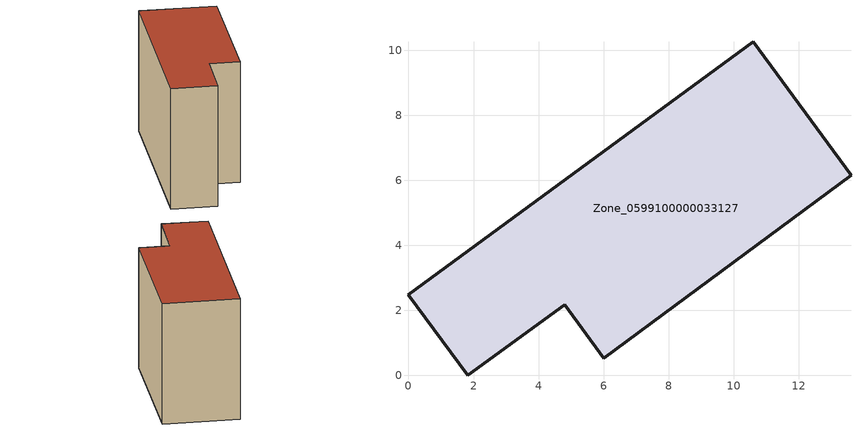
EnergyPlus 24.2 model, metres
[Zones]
Zone_0599100000033127
 floor ground (C_G): 4.81,2.17 1.82,0 0,2.48 10.6,10.26 13.61,6.15 6.01,0.53 z0
 wall outside (C_F): 10.6,10.26 0,2.48 1.82,0 4.81,2.17 6.01,0.53 13.61,6.15 10.6,10.26 z0:8.46
 roof outside (C_R): 6.01,0.53 13.61,6.15 10.6,10.26 0,2.48 1.82,0 4.81,2.17 z8.46
[BUILDING]
Pand.0599100000033127: North Axis=0; Terrain=City; Loads Convergence Tolerance Value=0.04; Temperature Convergence Tolerance Value=0.4; Solar Distribution=FullExterior; Maximum Number of Warmup Days=25; Minimum Number of Warmup Days=1
[Site:Location]
Rotterdam.The.Hague.AP_ZH_NLD Design_Conditions: Latitude=51.96; Longitude=4.45; Time Zone=1; Elevation=-4.5
[SITE:GROUNDTEMPERATURE:BUILDINGSURFACE]
18, 18, 18, 18, 18, 18, 18, 18, 18, 18, 18, 18
[MATERIAL] Thermal Absorptance=0.9; Solar Absorptance=0.7; Visible Absorptance=0.7
Name | Roughness | Thickness | Conductivity | Density | Specific Heat
G.TI.1975-1991 | MediumSmooth | 0.15 | 0.288461 | 540 | 1210
F.TI.1975-1991 | Rough | 0.3 | 0.230769 | 1920 | 840
R.TI.1975-1991 | MediumRough | 0.2 | 0.153846 | 1500 | 1000
[CONSTRUCTION]
C_G: G.TI.1975-1991
C_F: F.TI.1975-1991
C_R: R.TI.1975-1991
[ZONE]
Zone_0599100000033127: Type=1; Multiplier=1; Ceiling Height=Autocalculate; Volume=Autocalculate; Floor Area=autocalculate; Part of Total Floor Area=Yes
[ZONEINFILTRATION:DESIGNFLOWRATE]
Infil_Zone_0599100000033127: Zone or ZoneList or Space or SpaceList=Zone_0599100000033127; Schedule=AlwaysOn; Design Flow Rate Calculation Method=Flow/Area; Flow Rate per Floor Area=0.003; Constant Term Coefficient=1; Temperature Term Coefficient=0; Velocity Term Coefficient=0; Velocity Squared Term Coefficient=0
[HVACTEMPLATE:ZONE:IDEALLOADSAIRSYSTEM]
Zone_0599100000033127: Maximum Heating Supply Air Temperature=50; Minimum Cooling Supply Air Temperature=13; Maximum Heating Supply Air Humidity Ratio=0.0156; Minimum Cooling Supply Air Humidity Ratio=0.0077; Heating Limit=NoLimit; Cooling Limit=NoLimit; Dehumidification Control Type=ConstantSensibleHeatRatio; Cooling Sensible Heat Ratio=0.7; Dehumidification Setpoint=60; Humidification Control Type=None; Humidification Setpoint=30; Outdoor Air Method=None; Outdoor Air Flow Rate per Person=0.00944; Outdoor Air Flow Rate per Zone Floor Area=0; Outdoor Air Flow Rate per Zone=0; Demand Controlled Ventilation Type=None; Outdoor Air Economizer Type=NoEconomizer; Heat Recovery Type=None; Sensible Heat Recovery Effectiveness=0.7; Latent Heat Recovery Effectiveness=0.65
[ZONECONTROL:THERMOSTAT]
ThermostatControl_Zone_0599100000033127: Zone or ZoneList=Zone_0599100000033127; Control Type Schedule=DualSetpointControlType; Control 1=Thermostat_Zone_0599100000033127; Temperature Difference Between Cutout And Setpoint=0
[THERMOSTATSETPOINT:DUALSETPOINT]
Thermostat_Zone_0599100000033127: Heating Setpoint Temperature Schedule=HeatingSetpoint_Zone_0599100000033127; Cooling Setpoint Temperature Schedule=CoolingSetpoint_Zone_0599100000033127
[SCHEDULE:COMPACT]
HeatingSetpoint_Zone_0599100000033127: Through: 12/31, For: AllDays, Until: 24:00, 21
CoolingSetpoint_Zone_0599100000033127: Through: 12/31, For: AllDays, Until: 24:00, 24
DualSetpointControlType: Through: 12/31, For: AllDays, Until: 24:00, 4
AlwaysOn: Through: 12/31, For: AllDays, Until: 24:00, 1
